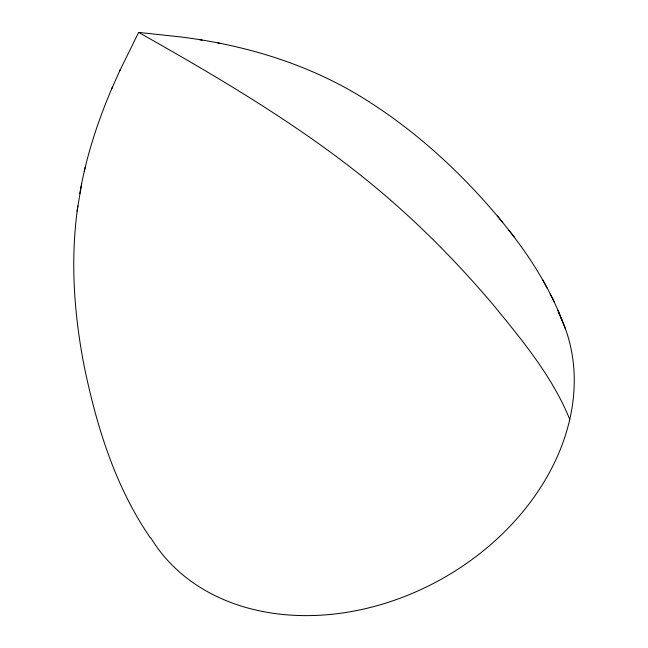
<?xml version="1.0" encoding="UTF-8"?>
<svg xmlns="http://www.w3.org/2000/svg" width="648" height="648" viewBox="0 0 648 648"><rect width="100%" height="100%" fill="white"/><g stroke="black" fill="none" stroke-linecap="round" stroke-linejoin="round"><path stroke-width="0.97" d="M77.89 205.853C70.106 259.216 73.945 313.689 84.24 366.436C96.665 426.538 115.255 486.891 150.377 537.88M79.809 193.736C85.909 157.561 97.362 122.472 111.715 88.776L112.663 86.654M77.08 211.102L81.583 184.113M84.232 171.663L85.163 167.322M119.702 70.891L138.64 32.4L180.752 36.952C244.069 44.85 306.642 63.496 361.317 96.933C415.352 130.046 462.567 173.648 502.726 222.499M111.715 88.776L120.35 69.441M199.884 39.747L202.127 40.152M217.89 42.979L220.806 43.505M138.64 32.4C206.493 70.664 273.926 110.144 336.531 156.662A546.313 253.538 25.9 0 1 366.541 179.974C413.011 217.517 455.374 259.986 493.898 305.613C522.701 340.864 552.533 376.804 569.762 419.426M508.907 230.291C530.461 257.718 549.439 287.607 562.01 320.258M497.567 216.051L514.204 236.917M542.894 280.122L547.009 288.012M550.168 294.014L554.332 301.984M558.001 310.262L565.51 329.087M558.114 312.036A232.932 181.804 -28.8 0 1 440.786 579.482A232.932 181.804 -28.8 0 1 150.944 538.034"/></g></svg>
